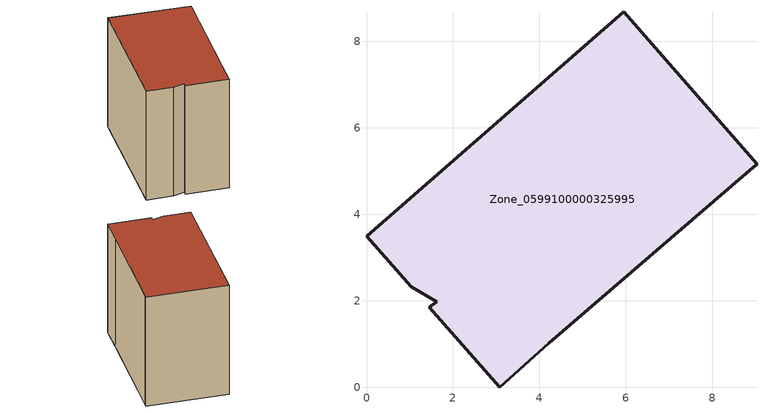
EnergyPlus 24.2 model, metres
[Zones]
Zone_0599100000325995
 floor ground (C_G): 0,3.49 5.95,8.68 9.03,5.16 8.95,5.08 4.22,1.01 3.08,0 1.45,1.84 1.62,1.98 1.03,2.32 z0
 wall outside (C_F): 4.22,1.01 8.95,5.08 9.03,5.16 5.95,8.68 0,3.49 1.03,2.32 1.62,1.98 1.45,1.84 3.08,0 4.22,1.01 z0:6.89
 roof outside (C_R): 9.03,5.16 5.95,8.68 0,3.49 1.03,2.32 1.62,1.98 1.45,1.84 3.08,0 4.22,1.01 8.95,5.08 z6.89
[BUILDING]
Pand.0599100000325995: North Axis=0; Terrain=City; Loads Convergence Tolerance Value=0.04; Temperature Convergence Tolerance Value=0.4; Solar Distribution=FullExterior; Maximum Number of Warmup Days=25; Minimum Number of Warmup Days=1
[Site:Location]
Rotterdam.The.Hague.AP_ZH_NLD Design_Conditions: Latitude=51.96; Longitude=4.45; Time Zone=1; Elevation=-4.5
[SITE:GROUNDTEMPERATURE:BUILDINGSURFACE]
18, 18, 18, 18, 18, 18, 18, 18, 18, 18, 18, 18
[MATERIAL] Thermal Absorptance=0.9; Solar Absorptance=0.7; Visible Absorptance=0.7
Name | Roughness | Thickness | Conductivity | Density | Specific Heat
G.TI.1946 | MediumSmooth | 0.15 | 1 | 540 | 1210
F.TI.1946 | Rough | 0.3 | 0.857143 | 1920 | 840
R.TI.1946 | MediumRough | 0.2 | 0.1 | 1500 | 1000
[CONSTRUCTION]
C_G: G.TI.1946
C_F: F.TI.1946
C_R: R.TI.1946
[ZONE]
Zone_0599100000325995: Type=1; Multiplier=1; Ceiling Height=Autocalculate; Volume=Autocalculate; Floor Area=autocalculate; Part of Total Floor Area=Yes
[ZONEINFILTRATION:DESIGNFLOWRATE]
Infil_Zone_0599100000325995: Zone or ZoneList or Space or SpaceList=Zone_0599100000325995; Schedule=AlwaysOn; Design Flow Rate Calculation Method=Flow/Area; Flow Rate per Floor Area=0.003; Constant Term Coefficient=1; Temperature Term Coefficient=0; Velocity Term Coefficient=0; Velocity Squared Term Coefficient=0
[HVACTEMPLATE:ZONE:IDEALLOADSAIRSYSTEM]
Zone_0599100000325995: Maximum Heating Supply Air Temperature=50; Minimum Cooling Supply Air Temperature=13; Maximum Heating Supply Air Humidity Ratio=0.0156; Minimum Cooling Supply Air Humidity Ratio=0.0077; Heating Limit=NoLimit; Cooling Limit=NoLimit; Dehumidification Control Type=ConstantSensibleHeatRatio; Cooling Sensible Heat Ratio=0.7; Dehumidification Setpoint=60; Humidification Control Type=None; Humidification Setpoint=30; Outdoor Air Method=None; Outdoor Air Flow Rate per Person=0.00944; Outdoor Air Flow Rate per Zone Floor Area=0; Outdoor Air Flow Rate per Zone=0; Demand Controlled Ventilation Type=None; Outdoor Air Economizer Type=NoEconomizer; Heat Recovery Type=None; Sensible Heat Recovery Effectiveness=0.7; Latent Heat Recovery Effectiveness=0.65
[ZONECONTROL:THERMOSTAT]
ThermostatControl_Zone_0599100000325995: Zone or ZoneList=Zone_0599100000325995; Control Type Schedule=DualSetpointControlType; Control 1=Thermostat_Zone_0599100000325995; Temperature Difference Between Cutout And Setpoint=0
[THERMOSTATSETPOINT:DUALSETPOINT]
Thermostat_Zone_0599100000325995: Heating Setpoint Temperature Schedule=HeatingSetpoint_Zone_0599100000325995; Cooling Setpoint Temperature Schedule=CoolingSetpoint_Zone_0599100000325995
[SCHEDULE:COMPACT]
HeatingSetpoint_Zone_0599100000325995: Through: 12/31, For: AllDays, Until: 24:00, 21
CoolingSetpoint_Zone_0599100000325995: Through: 12/31, For: AllDays, Until: 24:00, 24
DualSetpointControlType: Through: 12/31, For: AllDays, Until: 24:00, 4
AlwaysOn: Through: 12/31, For: AllDays, Until: 24:00, 1
